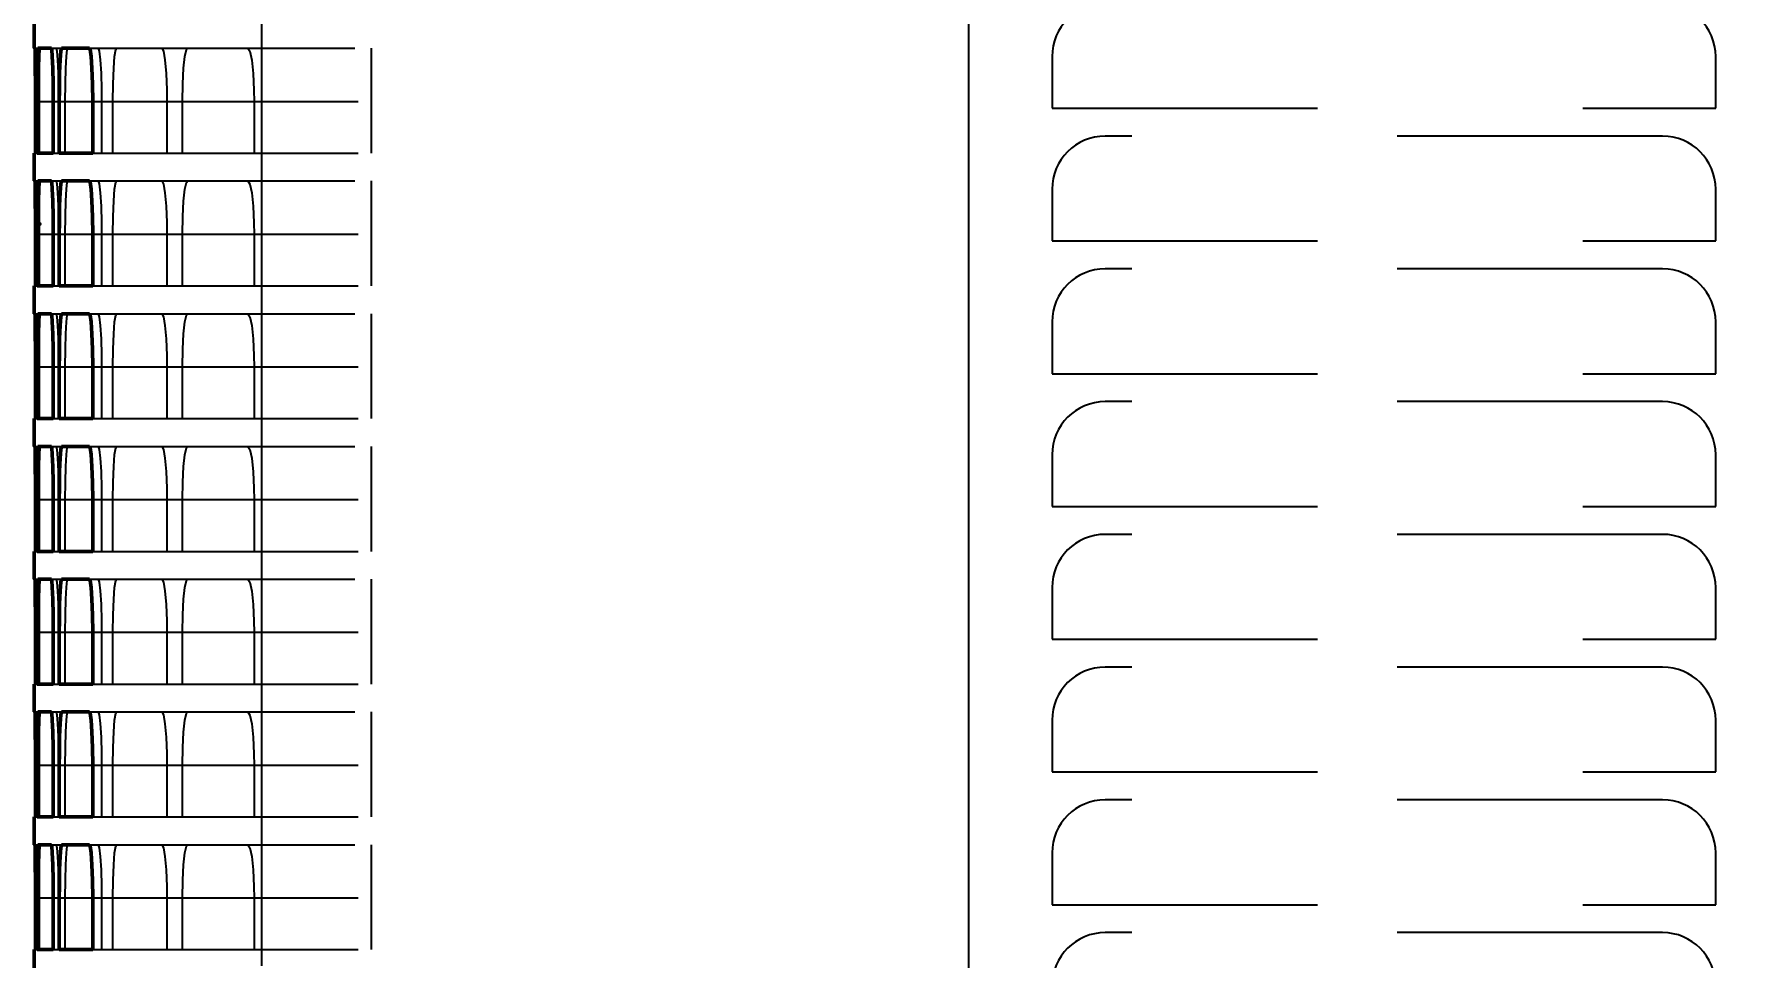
# Model space of a CAD drawing. Header units: inches. Extents: x -0.3 to 42.3, y 0 to 35.9.
# Drawn here: x -0.27 to 6.19, y 14.66 to 18.13 of the extents above; entities that cross this region are included whole.
import ezdxf

# ---------------------------------------------------------------- set-up
doc = ezdxf.new("R2010")
doc.units = ezdxf.units.IN
doc.header["$MEASUREMENT"] = 0
doc.linetypes.add('Dashed', pattern=[2, 1, -1])
for name, color, linetype, lineweight in [('2d ConnectionPoints', 7, 'Continuous', 50), ('AM_0', 7, 'Continuous', 50), ('AM_4', 3, 'Continuous', 25), ('AM_5', 3, 'Continuous', 25), ('AM_9', 6, 'Dashed', 25)]:
    doc.layers.add(name, color=color, linetype=linetype, lineweight=lineweight)
doc.dimstyles.get("Standard").update_dxf_attribs({"dimtxt": 0.18, "dimasz": 0.18, "dimexe": 0.18, "dimexo": 0.0625, "dimgap": 0.09, "dimtad": 0, "dimtih": 1, "dimtoh": 1, "dimdec": 4, "dimzin": 0, "dimdsep": 46, "dimtxsty": 'Standard', "dimcen": 0.09, "dimadec": 0, "dimazin": 0, "dimtfac": 1, "dimtdec": 4, "dimtofl": 0, "dimtmove": 0, "dimatfit": 3, "dimfxl": 1, "dimtolj": 1, "dimtzin": 0, "dimarcsym": 0})

# ---------------------------------------------------------------- blocks, each defined once
blk = doc.blocks.new('*D1')
at = {"layer": 'AM_5', "color": 0, "lineweight": -2}
for p, q in [((14.375, 35.75), (39.27, 35.75)), ((39.27, 33.75), (39.27, 24.8282)), ((39.27, 2), (39.27, 10.9218)), ((3.39, 0), (39.27, 0))]:
    blk.add_line(p, q, dxfattribs=at)
at = {"layer": 'AM_5', "color": 0}
for points in [[(39.6033, 33.75), (38.9367, 33.75), (39.27, 35.75)], [(38.9367, 2), (39.6033, 2), (39.27, 0)]]:
    blk.add_solid(points, dxfattribs=at)
at = {"layer": 'Defpoints', "color": 0}
for p in [(14.375, 35.75), (3.39, 0), (39.27, 0)]:
    blk.add_point(p, dxfattribs=at)
at = {"layer": 'AM_5', "color": 0, "insert": (39.27, 17.875), "char_height": 2, "attachment_point": 5, "rotation": 90}
blk.add_mtext('\\A1;35.75 in', dxfattribs=at)

msp = doc.modelspace()

# ---------------------------------------------------------------- linework, layer by layer
at = {"layer": '2d ConnectionPoints'}
msp.add_point((-0.25, 17.419), dxfattribs=at)
at = {"layer": 'AM_0'}
for p, q in [((-0.27, 18.186), (-0.27, 18.081)), ((-0.26742, 18.081), (-0.27, 18.081)), ((-0.20582, 18.081), (-0.25626, 18.081)), ((-0.06207, 18.081), (-0.16774, 18.081)), ((-0.26593, 17.686), (-0.26593, 17.881)), ((-0.25913, 17.881), (-0.25913, 17.686)), ((-0.19909, 17.686), (-0.19909, 17.881)), ((-0.17586, 17.881), (-0.17586, 17.686)), ((-0.05007, 17.686), (-0.05007, 17.881)), ((-0.27, 17.686), (-0.26593, 17.686)), ((-0.27, 17.686), (-0.27, 17.581)), ((-0.25913, 17.686), (-0.19909, 17.686)), ((-0.17586, 17.686), (-0.05007, 17.686)), ((-0.26742, 17.581), (-0.27, 17.581)), ((-0.20582, 17.581), (-0.25626, 17.581)), ((-0.06207, 17.581), (-0.16774, 17.581)), ((-0.26593, 17.186), (-0.26593, 17.381)), ((-0.25913, 17.381), (-0.25913, 17.186)), ((-0.19909, 17.186), (-0.19909, 17.381)), ((-0.17586, 17.381), (-0.17586, 17.186)), ((-0.05007, 17.186), (-0.05007, 17.381)), ((-0.27, 17.186), (-0.26593, 17.186)), ((-0.27, 17.186), (-0.27, 17.081)), ((-0.25913, 17.186), (-0.19909, 17.186)), ((-0.17586, 17.186), (-0.05007, 17.186)), ((-0.26742, 17.081), (-0.27, 17.081)), ((-0.20582, 17.081), (-0.25626, 17.081)), ((-0.06207, 17.081), (-0.16774, 17.081)), ((-0.26593, 16.686), (-0.26593, 16.881)), ((-0.25913, 16.881), (-0.25913, 16.686)), ((-0.19909, 16.686), (-0.19909, 16.881)), ((-0.17586, 16.881), (-0.17586, 16.686)), ((-0.05007, 16.686), (-0.05007, 16.881)), ((-0.27, 16.686), (-0.26593, 16.686)), ((-0.27, 16.686), (-0.27, 16.581)), ((-0.25913, 16.686), (-0.19909, 16.686)), ((-0.17586, 16.686), (-0.05007, 16.686)), ((-0.26742, 16.581), (-0.27, 16.581)), ((-0.20582, 16.581), (-0.25626, 16.581)), ((-0.06207, 16.581), (-0.16774, 16.581)), ((-0.26593, 16.186), (-0.26593, 16.381)), ((-0.25913, 16.381), (-0.25913, 16.186)), ((-0.19909, 16.186), (-0.19909, 16.381)), ((-0.17586, 16.381), (-0.17586, 16.186)), ((-0.05007, 16.186), (-0.05007, 16.381)), ((-0.27, 16.186), (-0.26593, 16.186)), ((-0.27, 16.186), (-0.27, 16.081)), ((-0.25913, 16.186), (-0.19909, 16.186)), ((-0.17586, 16.186), (-0.05007, 16.186)), ((-0.26742, 16.081), (-0.27, 16.081)), ((-0.20582, 16.081), (-0.25626, 16.081)), ((-0.06207, 16.081), (-0.16774, 16.081)), ((-0.26593, 15.686), (-0.26593, 15.881)), ((-0.25913, 15.881), (-0.25913, 15.686)), ((-0.19909, 15.686), (-0.19909, 15.881)), ((-0.17586, 15.881), (-0.17586, 15.686)), ((-0.05007, 15.686), (-0.05007, 15.881)), ((-0.27, 15.686), (-0.26593, 15.686)), ((-0.27, 15.686), (-0.27, 15.581)), ((-0.25913, 15.686), (-0.19909, 15.686)), ((-0.17586, 15.686), (-0.05007, 15.686)), ((-0.26742, 15.581), (-0.27, 15.581)), ((-0.20582, 15.581), (-0.25626, 15.581)), ((-0.06207, 15.581), (-0.16774, 15.581)), ((-0.26593, 15.186), (-0.26593, 15.381)), ((-0.25913, 15.381), (-0.25913, 15.186)), ((-0.19909, 15.186), (-0.19909, 15.381)), ((-0.17586, 15.381), (-0.17586, 15.186)), ((-0.05007, 15.186), (-0.05007, 15.381)), ((-0.27, 15.186), (-0.26593, 15.186)), ((-0.27, 15.186), (-0.27, 15.081)), ((-0.25913, 15.186), (-0.19909, 15.186)), ((-0.17586, 15.186), (-0.05007, 15.186)), ((-0.26742, 15.081), (-0.27, 15.081)), ((-0.20582, 15.081), (-0.25626, 15.081)), ((-0.06207, 15.081), (-0.16774, 15.081)), ((-0.26593, 14.686), (-0.26593, 14.881)), ((-0.25913, 14.881), (-0.25913, 14.686)), ((-0.19909, 14.686), (-0.19909, 14.881)), ((-0.17586, 14.881), (-0.17586, 14.686)), ((-0.05007, 14.686), (-0.05007, 14.881)), ((-0.27, 14.686), (-0.26593, 14.686)), ((-0.27, 14.686), (-0.27, 14.581)), ((-0.25913, 14.686), (-0.19909, 14.686)), ((-0.17586, 14.686), (-0.05007, 14.686))]:
    msp.add_line(p, q, dxfattribs=at)
for points in [[(-0.26593, 17.881), (-0.26603, 17.9472), (-0.26629, 18.00594), (-0.26667, 18.05059), (-0.26712, 18.07612), (-0.26742, 18.081)], [(-0.25626, 18.081), (-0.25725, 18.06972), (-0.25809, 18.03717), (-0.25871, 17.987), (-0.25906, 17.92488), (-0.25913, 17.881)], [(-0.19909, 17.881), (-0.19947, 17.94717), (-0.20059, 18.00588), (-0.20229, 18.05053), (-0.20437, 18.0761), (-0.20582, 18.081)], [(-0.16774, 18.081), (-0.17047, 18.06971), (-0.17286, 18.03711), (-0.17465, 17.98689), (-0.17567, 17.92475), (-0.17586, 17.881)], [(-0.05007, 17.881), (-0.05075, 17.94711), (-0.05272, 18.00577), (-0.05573, 18.05042), (-0.05944, 18.07604), (-0.06207, 18.081)], [(-0.26593, 17.381), (-0.26603, 17.4472), (-0.26629, 17.50594), (-0.26667, 17.55059), (-0.26712, 17.57612), (-0.26742, 17.581)], [(-0.25626, 17.581), (-0.25725, 17.56972), (-0.25809, 17.53717), (-0.25871, 17.487), (-0.25906, 17.42488), (-0.25913, 17.381)], [(-0.19909, 17.381), (-0.19947, 17.44717), (-0.20059, 17.50588), (-0.20229, 17.55053), (-0.20437, 17.5761), (-0.20582, 17.581)], [(-0.16774, 17.581), (-0.17047, 17.56971), (-0.17286, 17.53711), (-0.17465, 17.48689), (-0.17567, 17.42475), (-0.17586, 17.381)], [(-0.05007, 17.381), (-0.05075, 17.44711), (-0.05272, 17.50577), (-0.05573, 17.55042), (-0.05944, 17.57604), (-0.06207, 17.581)], [(-0.26593, 16.881), (-0.26603, 16.9472), (-0.26629, 17.00594), (-0.26667, 17.05059), (-0.26712, 17.07612), (-0.26742, 17.081)], [(-0.25626, 17.081), (-0.25725, 17.06972), (-0.25809, 17.03717), (-0.25871, 16.987), (-0.25906, 16.92488), (-0.25913, 16.881)], [(-0.19909, 16.881), (-0.19947, 16.94717), (-0.20059, 17.00588), (-0.20229, 17.05053), (-0.20437, 17.0761), (-0.20582, 17.081)], [(-0.16774, 17.081), (-0.17047, 17.06971), (-0.17286, 17.03711), (-0.17465, 16.98689), (-0.17567, 16.92475), (-0.17586, 16.881)], [(-0.05007, 16.881), (-0.05075, 16.94711), (-0.05272, 17.00577), (-0.05573, 17.05042), (-0.05944, 17.07604), (-0.06207, 17.081)], [(-0.26593, 16.381), (-0.26603, 16.4472), (-0.26629, 16.50594), (-0.26667, 16.55059), (-0.26712, 16.57612), (-0.26742, 16.581)], [(-0.25626, 16.581), (-0.25725, 16.56972), (-0.25809, 16.53717), (-0.25871, 16.487), (-0.25906, 16.42488), (-0.25913, 16.381)], [(-0.19909, 16.381), (-0.19947, 16.44717), (-0.20059, 16.50588), (-0.20229, 16.55053), (-0.20437, 16.5761), (-0.20582, 16.581)], [(-0.16774, 16.581), (-0.17047, 16.56971), (-0.17286, 16.53711), (-0.17465, 16.48689), (-0.17567, 16.42475), (-0.17586, 16.381)], [(-0.05007, 16.381), (-0.05075, 16.44711), (-0.05272, 16.50577), (-0.05573, 16.55042), (-0.05944, 16.57604), (-0.06207, 16.581)], [(-0.26593, 15.881), (-0.26603, 15.9472), (-0.26629, 16.00594), (-0.26667, 16.05059), (-0.26712, 16.07612), (-0.26742, 16.081)], [(-0.25626, 16.081), (-0.25725, 16.06972), (-0.25809, 16.03717), (-0.25871, 15.987), (-0.25906, 15.92488), (-0.25913, 15.881)], [(-0.19909, 15.881), (-0.19947, 15.94717), (-0.20059, 16.00588), (-0.20229, 16.05053), (-0.20437, 16.0761), (-0.20582, 16.081)], [(-0.16774, 16.081), (-0.17047, 16.06971), (-0.17286, 16.03711), (-0.17465, 15.98689), (-0.17567, 15.92475), (-0.17586, 15.881)], [(-0.05007, 15.881), (-0.05075, 15.94711), (-0.05272, 16.00577), (-0.05573, 16.05042), (-0.05944, 16.07604), (-0.06207, 16.081)], [(-0.26593, 15.381), (-0.26603, 15.4472), (-0.26629, 15.50594), (-0.26667, 15.55059), (-0.26712, 15.57612), (-0.26742, 15.581)], [(-0.25626, 15.581), (-0.25725, 15.56972), (-0.25809, 15.53717), (-0.25871, 15.487), (-0.25906, 15.42488), (-0.25913, 15.381)], [(-0.19909, 15.381), (-0.19947, 15.44717), (-0.20059, 15.50588), (-0.20229, 15.55053), (-0.20437, 15.5761), (-0.20582, 15.581)], [(-0.16774, 15.581), (-0.17047, 15.56971), (-0.17286, 15.53711), (-0.17465, 15.48689), (-0.17567, 15.42475), (-0.17586, 15.381)], [(-0.05007, 15.381), (-0.05075, 15.44711), (-0.05272, 15.50577), (-0.05573, 15.55042), (-0.05944, 15.57604), (-0.06207, 15.581)], [(-0.26593, 14.881), (-0.26603, 14.9472), (-0.26629, 15.00594), (-0.26667, 15.05059), (-0.26712, 15.07612), (-0.26742, 15.081)], [(-0.25626, 15.081), (-0.25725, 15.06972), (-0.25809, 15.03717), (-0.25871, 14.987), (-0.25906, 14.92488), (-0.25913, 14.881)], [(-0.19909, 14.881), (-0.19947, 14.94717), (-0.20059, 15.00588), (-0.20229, 15.05053), (-0.20437, 15.0761), (-0.20582, 15.081)], [(-0.16774, 15.081), (-0.17047, 15.06971), (-0.17286, 15.03711), (-0.17465, 14.98689), (-0.17567, 14.92475), (-0.17586, 14.881)], [(-0.05007, 14.881), (-0.05075, 14.94711), (-0.05272, 15.00577), (-0.05573, 15.05042), (-0.05944, 15.07604), (-0.06207, 15.081)]]:
    msp.add_lwpolyline(points, dxfattribs=at)
at = {"layer": 'AM_4'}
for p, q in [((0.58584, 35.15), (0.58584, 14.625)), ((3.2489, 35.15), (3.2489, 14.625)), ((-0.25913, 17.881), (-0.19909, 17.881)), ((-0.17586, 17.881), (-0.05007, 17.881)), ((-0.25913, 17.381), (-0.19909, 17.381)), ((-0.17586, 17.381), (-0.05007, 17.381)), ((-0.25913, 16.881), (-0.19909, 16.881)), ((-0.17586, 16.881), (-0.05007, 16.881)), ((-0.25913, 16.381), (-0.19909, 16.381)), ((-0.17586, 16.381), (-0.05007, 16.381)), ((-0.25913, 15.881), (-0.19909, 15.881)), ((-0.17586, 15.881), (-0.05007, 15.881)), ((-0.25913, 15.381), (-0.19909, 15.381)), ((-0.17586, 15.381), (-0.05007, 15.381)), ((-0.25913, 14.881), (-0.19909, 14.881)), ((-0.17586, 14.881), (-0.05007, 14.881))]:
    msp.add_line(p, q, dxfattribs=at)
at = {"layer": 'AM_9'}
for p, q in [((3.2489, 35.15), (3.2489, 1.625)), ((-0.26742, 18.081), (-0.25626, 18.081)), ((-0.20582, 18.081), (-0.16774, 18.081)), ((-0.06207, 18.081), (1, 18.081)), ((1, 17.686), (1, 18.081)), ((3.564, 18.05), (3.564, 17.855)), ((6.064, 17.855), (6.064, 18.05)), ((-0.26593, 17.881), (-0.25913, 17.881)), ((-0.26035, 17.881), (-0.26035, 17.686)), ((-0.25075, 17.686), (-0.25075, 17.881)), ((-0.19909, 17.881), (-0.17586, 17.881)), ((-0.17953, 17.881), (-0.17953, 17.686)), ((-0.15351, 17.686), (-0.15351, 17.881)), ((-0.05007, 17.881), (1, 17.881)), ((-0.01649, 17.881), (-0.01649, 17.686)), ((0.026, 17.686), (0.026, 17.881)), ((0.22909, 17.881), (0.22909, 17.686)), ((0.28815, 17.686), (0.28815, 17.881)), ((0.55774, 17.881), (0.55774, 17.686)), ((3.564, 17.855), (6.064, 17.855)), ((5.864, 17.75), (3.764, 17.75)), ((-0.26593, 17.686), (-0.25913, 17.686)), ((-0.19909, 17.686), (-0.17586, 17.686)), ((-0.05007, 17.686), (1, 17.686)), ((-0.26742, 17.581), (-0.25626, 17.581)), ((-0.20582, 17.581), (-0.16774, 17.581)), ((-0.06207, 17.581), (1, 17.581)), ((1, 17.186), (1, 17.581)), ((3.564, 17.55), (3.564, 17.355)), ((6.064, 17.355), (6.064, 17.55)), ((-0.26593, 17.381), (-0.25913, 17.381)), ((-0.26035, 17.381), (-0.26035, 17.186)), ((-0.25075, 17.186), (-0.25075, 17.381)), ((-0.19909, 17.381), (-0.17586, 17.381)), ((-0.17953, 17.381), (-0.17953, 17.186)), ((-0.15351, 17.186), (-0.15351, 17.381)), ((-0.05007, 17.381), (1, 17.381)), ((-0.01649, 17.381), (-0.01649, 17.186)), ((0.026, 17.186), (0.026, 17.381)), ((0.22909, 17.381), (0.22909, 17.186)), ((0.28815, 17.186), (0.28815, 17.381)), ((0.55774, 17.381), (0.55774, 17.186)), ((3.564, 17.355), (6.064, 17.355)), ((5.864, 17.25), (3.764, 17.25)), ((-0.26593, 17.186), (-0.25913, 17.186)), ((-0.19909, 17.186), (-0.17586, 17.186)), ((-0.05007, 17.186), (1, 17.186)), ((-0.26742, 17.081), (-0.25626, 17.081)), ((-0.20582, 17.081), (-0.16774, 17.081)), ((-0.06207, 17.081), (1, 17.081)), ((1, 16.686), (1, 17.081)), ((3.564, 17.05), (3.564, 16.855)), ((6.064, 16.855), (6.064, 17.05)), ((-0.26593, 16.881), (-0.25913, 16.881)), ((-0.26035, 16.881), (-0.26035, 16.686)), ((-0.25075, 16.686), (-0.25075, 16.881)), ((-0.19909, 16.881), (-0.17586, 16.881)), ((-0.17953, 16.881), (-0.17953, 16.686)), ((-0.15351, 16.686), (-0.15351, 16.881)), ((-0.05007, 16.881), (1, 16.881)), ((-0.01649, 16.881), (-0.01649, 16.686)), ((0.026, 16.686), (0.026, 16.881)), ((0.22909, 16.881), (0.22909, 16.686)), ((0.28815, 16.686), (0.28815, 16.881)), ((0.55774, 16.881), (0.55774, 16.686)), ((3.564, 16.855), (6.064, 16.855)), ((5.864, 16.75), (3.764, 16.75)), ((-0.26593, 16.686), (-0.25913, 16.686)), ((-0.19909, 16.686), (-0.17586, 16.686)), ((-0.05007, 16.686), (1, 16.686)), ((-0.26742, 16.581), (-0.25626, 16.581)), ((-0.20582, 16.581), (-0.16774, 16.581)), ((-0.06207, 16.581), (1, 16.581)), ((1, 16.186), (1, 16.581)), ((3.564, 16.55), (3.564, 16.355)), ((6.064, 16.355), (6.064, 16.55)), ((-0.26593, 16.381), (-0.25913, 16.381)), ((-0.26035, 16.381), (-0.26035, 16.186)), ((-0.25075, 16.186), (-0.25075, 16.381)), ((-0.19909, 16.381), (-0.17586, 16.381)), ((-0.17953, 16.381), (-0.17953, 16.186)), ((-0.15351, 16.186), (-0.15351, 16.381)), ((-0.05007, 16.381), (1, 16.381)), ((-0.01649, 16.381), (-0.01649, 16.186)), ((0.026, 16.186), (0.026, 16.381)), ((0.22909, 16.381), (0.22909, 16.186)), ((0.28815, 16.186), (0.28815, 16.381)), ((0.55774, 16.381), (0.55774, 16.186)), ((3.564, 16.355), (6.064, 16.355)), ((5.864, 16.25), (3.764, 16.25)), ((-0.26593, 16.186), (-0.25913, 16.186)), ((-0.19909, 16.186), (-0.17586, 16.186)), ((-0.05007, 16.186), (1, 16.186)), ((-0.26742, 16.081), (-0.25626, 16.081)), ((-0.20582, 16.081), (-0.16774, 16.081)), ((-0.06207, 16.081), (1, 16.081)), ((1, 15.686), (1, 16.081)), ((3.564, 16.05), (3.564, 15.855)), ((6.064, 15.855), (6.064, 16.05)), ((-0.26593, 15.881), (-0.25913, 15.881)), ((-0.26035, 15.881), (-0.26035, 15.686)), ((-0.25075, 15.686), (-0.25075, 15.881)), ((-0.19909, 15.881), (-0.17586, 15.881)), ((-0.17953, 15.881), (-0.17953, 15.686)), ((-0.15351, 15.686), (-0.15351, 15.881)), ((-0.05007, 15.881), (1, 15.881)), ((-0.01649, 15.881), (-0.01649, 15.686)), ((0.026, 15.686), (0.026, 15.881)), ((0.22909, 15.881), (0.22909, 15.686)), ((0.28815, 15.686), (0.28815, 15.881)), ((0.55774, 15.881), (0.55774, 15.686)), ((3.564, 15.855), (6.064, 15.855)), ((5.864, 15.75), (3.764, 15.75)), ((-0.26593, 15.686), (-0.25913, 15.686)), ((-0.19909, 15.686), (-0.17586, 15.686)), ((-0.05007, 15.686), (1, 15.686)), ((-0.26742, 15.581), (-0.25626, 15.581)), ((-0.20582, 15.581), (-0.16774, 15.581)), ((-0.06207, 15.581), (1, 15.581)), ((1, 15.186), (1, 15.581)), ((3.564, 15.55), (3.564, 15.355)), ((6.064, 15.355), (6.064, 15.55)), ((-0.26593, 15.381), (-0.25913, 15.381)), ((-0.26035, 15.381), (-0.26035, 15.186)), ((-0.25075, 15.186), (-0.25075, 15.381)), ((-0.19909, 15.381), (-0.17586, 15.381)), ((-0.17953, 15.381), (-0.17953, 15.186)), ((-0.15351, 15.186), (-0.15351, 15.381)), ((-0.05007, 15.381), (1, 15.381)), ((-0.01649, 15.381), (-0.01649, 15.186)), ((0.026, 15.186), (0.026, 15.381)), ((0.22909, 15.381), (0.22909, 15.186)), ((0.28815, 15.186), (0.28815, 15.381)), ((0.55774, 15.381), (0.55774, 15.186)), ((3.564, 15.355), (6.064, 15.355)), ((-0.26593, 15.186), (-0.25913, 15.186)), ((-0.19909, 15.186), (-0.17586, 15.186)), ((-0.05007, 15.186), (1, 15.186)), ((5.864, 15.25), (3.764, 15.25)), ((-0.26742, 15.081), (-0.25626, 15.081)), ((-0.20582, 15.081), (-0.16774, 15.081)), ((-0.06207, 15.081), (1, 15.081)), ((1, 14.686), (1, 15.081)), ((3.564, 15.05), (3.564, 14.855)), ((6.064, 14.855), (6.064, 15.05)), ((-0.26593, 14.881), (-0.25913, 14.881)), ((-0.26035, 14.881), (-0.26035, 14.686)), ((-0.25075, 14.686), (-0.25075, 14.881)), ((-0.19909, 14.881), (-0.17586, 14.881)), ((-0.17953, 14.881), (-0.17953, 14.686)), ((-0.15351, 14.686), (-0.15351, 14.881)), ((-0.05007, 14.881), (1, 14.881)), ((-0.01649, 14.881), (-0.01649, 14.686)), ((0.026, 14.686), (0.026, 14.881)), ((0.22909, 14.881), (0.22909, 14.686)), ((0.28815, 14.686), (0.28815, 14.881)), ((0.55774, 14.881), (0.55774, 14.686)), ((3.564, 14.855), (6.064, 14.855)), ((5.864, 14.75), (3.764, 14.75)), ((-0.26593, 14.686), (-0.25913, 14.686)), ((-0.19909, 14.686), (-0.17586, 14.686)), ((-0.05007, 14.686), (1, 14.686))]:
    msp.add_line(p, q, dxfattribs=at)
for points in [[(-0.26273, 18.081), (-0.26198, 18.06972), (-0.26128, 18.03717), (-0.26073, 17.987), (-0.26041, 17.92489), (-0.26035, 17.881)], [(-0.25075, 17.881), (-0.25055, 17.94719), (-0.24996, 18.00592), (-0.24902, 18.05057), (-0.24784, 18.07611), (-0.24699, 18.081)], [(-0.18716, 18.081), (-0.18467, 18.06971), (-0.18243, 18.03712), (-0.18071, 17.9869), (-0.17972, 17.92476), (-0.17953, 17.881)], [(-0.15351, 17.881), (-0.15301, 17.94715), (-0.15156, 18.00585), (-0.14931, 18.0505), (-0.1465, 18.07608), (-0.14448, 18.081)], [(-0.0294, 18.081), (-0.02516, 18.06969), (-0.02136, 18.03702), (-0.01846, 17.9867), (-0.01681, 17.92451), (-0.01649, 17.881)], [(0.026, 17.881), (0.0268, 17.94708), (0.0291, 18.0057), (0.03265, 18.05035), (0.0371, 18.07601), (0.0403, 18.081)], [(0.21089, 18.081), (0.21689, 18.06965), (0.22225, 18.03686), (0.22634, 17.98638), (0.22866, 17.92412), (0.22909, 17.881)], [(0.28815, 17.881), (0.28924, 17.94697), (0.29239, 18.0055), (0.29725, 18.05014), (0.30334, 18.07592), (0.30776, 18.081)], [(0.5342, 18.081), (0.54199, 18.0696), (0.54894, 18.03665), (0.55421, 17.98596), (0.55719, 17.92359), (0.55774, 17.881)], [(-0.26273, 17.581), (-0.26198, 17.56972), (-0.26128, 17.53717), (-0.26073, 17.487), (-0.26041, 17.42489), (-0.26035, 17.381)], [(-0.25075, 17.381), (-0.25055, 17.44719), (-0.24996, 17.50592), (-0.24902, 17.55057), (-0.24784, 17.57611), (-0.24699, 17.581)], [(-0.18716, 17.581), (-0.18467, 17.56971), (-0.18243, 17.53712), (-0.18071, 17.4869), (-0.17972, 17.42476), (-0.17953, 17.381)], [(-0.15351, 17.381), (-0.15301, 17.44715), (-0.15156, 17.50585), (-0.14931, 17.5505), (-0.1465, 17.57608), (-0.14448, 17.581)], [(-0.0294, 17.581), (-0.02516, 17.56969), (-0.02136, 17.53702), (-0.01846, 17.4867), (-0.01681, 17.42451), (-0.01649, 17.381)], [(0.026, 17.381), (0.0268, 17.44708), (0.0291, 17.5057), (0.03265, 17.55035), (0.0371, 17.57601), (0.0403, 17.581)], [(0.21089, 17.581), (0.21689, 17.56965), (0.22225, 17.53686), (0.22634, 17.48638), (0.22866, 17.42412), (0.22909, 17.381)], [(0.28815, 17.381), (0.28924, 17.44697), (0.29239, 17.5055), (0.29725, 17.55014), (0.30334, 17.57592), (0.30776, 17.581)], [(0.5342, 17.581), (0.54199, 17.5696), (0.54894, 17.53665), (0.55421, 17.48596), (0.55719, 17.42359), (0.55774, 17.381)], [(-0.26273, 17.081), (-0.26198, 17.06972), (-0.26128, 17.03717), (-0.26073, 16.987), (-0.26041, 16.92489), (-0.26035, 16.881)], [(-0.25075, 16.881), (-0.25055, 16.94719), (-0.24996, 17.00592), (-0.24902, 17.05057), (-0.24784, 17.07611), (-0.24699, 17.081)], [(-0.18716, 17.081), (-0.18467, 17.06971), (-0.18243, 17.03712), (-0.18071, 16.9869), (-0.17972, 16.92476), (-0.17953, 16.881)], [(-0.15351, 16.881), (-0.15301, 16.94715), (-0.15156, 17.00585), (-0.14931, 17.0505), (-0.1465, 17.07608), (-0.14448, 17.081)], [(-0.0294, 17.081), (-0.02516, 17.06969), (-0.02136, 17.03702), (-0.01846, 16.9867), (-0.01681, 16.92451), (-0.01649, 16.881)], [(0.026, 16.881), (0.0268, 16.94708), (0.0291, 17.0057), (0.03265, 17.05035), (0.0371, 17.07601), (0.0403, 17.081)], [(0.21089, 17.081), (0.21689, 17.06965), (0.22225, 17.03686), (0.22634, 16.98638), (0.22866, 16.92412), (0.22909, 16.881)], [(0.28815, 16.881), (0.28924, 16.94697), (0.29239, 17.0055), (0.29725, 17.05014), (0.30334, 17.07592), (0.30776, 17.081)], [(0.5342, 17.081), (0.54199, 17.0696), (0.54894, 17.03665), (0.55421, 16.98596), (0.55719, 16.92359), (0.55774, 16.881)], [(-0.26273, 16.581), (-0.26198, 16.56972), (-0.26128, 16.53717), (-0.26073, 16.487), (-0.26041, 16.42489), (-0.26035, 16.381)], [(-0.25075, 16.381), (-0.25055, 16.44719), (-0.24996, 16.50592), (-0.24902, 16.55057), (-0.24784, 16.57611), (-0.24699, 16.581)], [(-0.18716, 16.581), (-0.18467, 16.56971), (-0.18243, 16.53712), (-0.18071, 16.4869), (-0.17972, 16.42476), (-0.17953, 16.381)], [(-0.15351, 16.381), (-0.15301, 16.44715), (-0.15156, 16.50585), (-0.14931, 16.5505), (-0.1465, 16.57608), (-0.14448, 16.581)], [(-0.0294, 16.581), (-0.02516, 16.56969), (-0.02136, 16.53702), (-0.01846, 16.4867), (-0.01681, 16.42451), (-0.01649, 16.381)], [(0.026, 16.381), (0.0268, 16.44708), (0.0291, 16.5057), (0.03265, 16.55035), (0.0371, 16.57601), (0.0403, 16.581)], [(0.21089, 16.581), (0.21689, 16.56965), (0.22225, 16.53686), (0.22634, 16.48638), (0.22866, 16.42412), (0.22909, 16.381)], [(0.28815, 16.381), (0.28924, 16.44697), (0.29239, 16.5055), (0.29725, 16.55014), (0.30334, 16.57592), (0.30776, 16.581)], [(0.5342, 16.581), (0.54199, 16.5696), (0.54894, 16.53665), (0.55421, 16.48596), (0.55719, 16.42359), (0.55774, 16.381)], [(-0.26273, 16.081), (-0.26198, 16.06972), (-0.26128, 16.03717), (-0.26073, 15.987), (-0.26041, 15.92489), (-0.26035, 15.881)], [(-0.25075, 15.881), (-0.25055, 15.94719), (-0.24996, 16.00592), (-0.24902, 16.05057), (-0.24784, 16.07611), (-0.24699, 16.081)], [(-0.18716, 16.081), (-0.18467, 16.06971), (-0.18243, 16.03712), (-0.18071, 15.9869), (-0.17972, 15.92476), (-0.17953, 15.881)], [(-0.15351, 15.881), (-0.15301, 15.94715), (-0.15156, 16.00585), (-0.14931, 16.0505), (-0.1465, 16.07608), (-0.14448, 16.081)], [(-0.0294, 16.081), (-0.02516, 16.06969), (-0.02136, 16.03702), (-0.01846, 15.9867), (-0.01681, 15.92451), (-0.01649, 15.881)], [(0.026, 15.881), (0.0268, 15.94708), (0.0291, 16.0057), (0.03265, 16.05035), (0.0371, 16.07601), (0.0403, 16.081)], [(0.21089, 16.081), (0.21689, 16.06965), (0.22225, 16.03686), (0.22634, 15.98638), (0.22866, 15.92412), (0.22909, 15.881)], [(0.28815, 15.881), (0.28924, 15.94697), (0.29239, 16.0055), (0.29725, 16.05014), (0.30334, 16.07592), (0.30776, 16.081)], [(0.5342, 16.081), (0.54199, 16.0696), (0.54894, 16.03665), (0.55421, 15.98596), (0.55719, 15.92359), (0.55774, 15.881)], [(-0.26273, 15.581), (-0.26198, 15.56972), (-0.26128, 15.53717), (-0.26073, 15.487), (-0.26041, 15.42489), (-0.26035, 15.381)], [(-0.25075, 15.381), (-0.25055, 15.44719), (-0.24996, 15.50592), (-0.24902, 15.55057), (-0.24784, 15.57611), (-0.24699, 15.581)], [(-0.18716, 15.581), (-0.18467, 15.56971), (-0.18243, 15.53712), (-0.18071, 15.4869), (-0.17972, 15.42476), (-0.17953, 15.381)], [(-0.15351, 15.381), (-0.15301, 15.44715), (-0.15156, 15.50585), (-0.14931, 15.5505), (-0.1465, 15.57608), (-0.14448, 15.581)], [(-0.0294, 15.581), (-0.02516, 15.56969), (-0.02136, 15.53702), (-0.01846, 15.4867), (-0.01681, 15.42451), (-0.01649, 15.381)], [(0.026, 15.381), (0.0268, 15.44708), (0.0291, 15.5057), (0.03265, 15.55035), (0.0371, 15.57601), (0.0403, 15.581)], [(0.21089, 15.581), (0.21689, 15.56965), (0.22225, 15.53686), (0.22634, 15.48638), (0.22866, 15.42412), (0.22909, 15.381)], [(0.28815, 15.381), (0.28924, 15.44697), (0.29239, 15.5055), (0.29725, 15.55014), (0.30334, 15.57592), (0.30776, 15.581)], [(0.5342, 15.581), (0.54199, 15.5696), (0.54894, 15.53665), (0.55421, 15.48596), (0.55719, 15.42359), (0.55774, 15.381)], [(-0.26273, 15.081), (-0.26198, 15.06972), (-0.26128, 15.03717), (-0.26073, 14.987), (-0.26041, 14.92489), (-0.26035, 14.881)], [(-0.25075, 14.881), (-0.25055, 14.94719), (-0.24996, 15.00592), (-0.24902, 15.05057), (-0.24784, 15.07611), (-0.24699, 15.081)], [(-0.18716, 15.081), (-0.18467, 15.06971), (-0.18243, 15.03712), (-0.18071, 14.9869), (-0.17972, 14.92476), (-0.17953, 14.881)], [(-0.15351, 14.881), (-0.15301, 14.94715), (-0.15156, 15.00585), (-0.14931, 15.0505), (-0.1465, 15.07608), (-0.14448, 15.081)], [(-0.0294, 15.081), (-0.02516, 15.06969), (-0.02136, 15.03702), (-0.01846, 14.9867), (-0.01681, 14.92451), (-0.01649, 14.881)], [(0.026, 14.881), (0.0268, 14.94708), (0.0291, 15.0057), (0.03265, 15.05035), (0.0371, 15.07601), (0.0403, 15.081)], [(0.21089, 15.081), (0.21689, 15.06965), (0.22225, 15.03686), (0.22634, 14.98638), (0.22866, 14.92412), (0.22909, 14.881)], [(0.28815, 14.881), (0.28924, 14.94697), (0.29239, 15.0055), (0.29725, 15.05014), (0.30334, 15.07592), (0.30776, 15.081)], [(0.5342, 15.081), (0.54199, 15.0696), (0.54894, 15.03665), (0.55421, 14.98596), (0.55719, 14.92359), (0.55774, 14.881)]]:
    msp.add_lwpolyline(points, dxfattribs=at)
for centre, start, end in [((3.764, 18.05), 90, 180), ((5.864, 18.05), 360, 90), ((3.764, 17.55), 90, 180), ((5.864, 17.55), 0, 90), ((3.764, 17.05), 90, 180), ((5.864, 17.05), 360, 90), ((3.764, 16.55), 90, 180), ((5.864, 16.55), 0, 90), ((3.764, 16.05), 90, 180), ((5.864, 16.05), 0, 90), ((3.764, 15.55), 90, 180), ((5.864, 15.55), 360, 90), ((3.764, 15.05), 90, 180), ((5.864, 15.05), 360, 90), ((3.764, 14.55), 90, 180), ((5.864, 14.55), 0, 90)]:
    msp.add_arc(centre, 0.2, start, end, dxfattribs=at)

# ---------------------------------------------------------------- dimensions: what is measured, and where the dimension line sits
at = {"layer": 'AM_5'}
dim = msp.add_linear_dim(base=(39.27, 0), p1=(14.375, 35.75), p2=(3.39, 0), angle=90, text='35.75 in', dimstyle='Standard', override={"dimtxt": 2, "dimasz": 2, "dimexe": 0, "dimexo": 0, "dimgap": 0.6}, dxfattribs=at)
dim.commit()
dim.dimension.update_dxf_attribs({"geometry": '*D1', "text_midpoint": (39.27, 17.875), "dimtype": 160, "text_rotation": 90})

doc.saveas('drawing.dxf')
